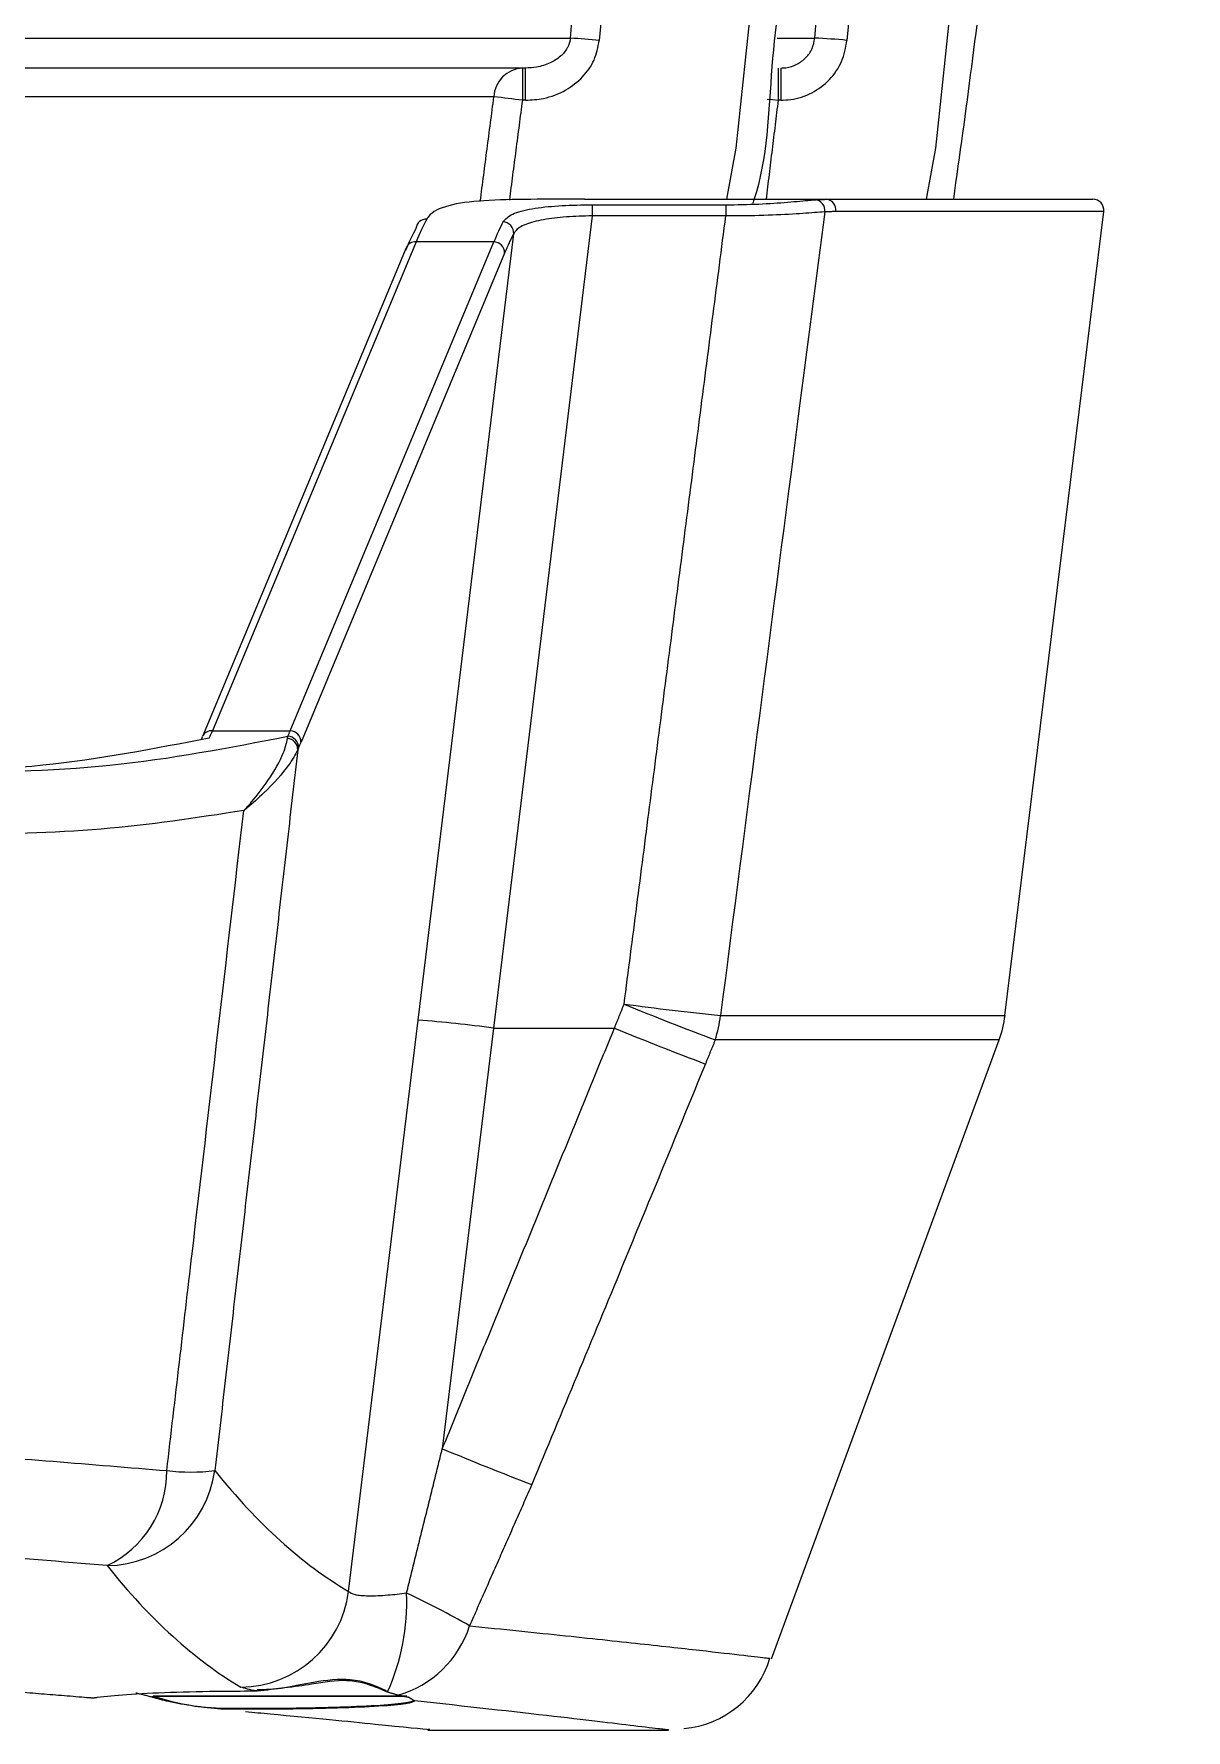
# Model space of a CAD drawing. Extents: x 11 to 120, y 2 to 94.
# Drawn here: x 56.612 to 57.665, y 1.603 to 3.154 of the extents above; entities that cross this region are included whole.
import ezdxf

# ---------------------------------------------------------------- set-up
doc = ezdxf.new("R2010")
doc.units = 0
doc.header["$MEASUREMENT"] = 0
doc.linetypes.add('SLD-Solid', pattern=[0])
doc.layers.add('OBJECT', color=7, linetype='CONTINUOUS')

msp = doc.modelspace()

# ---------------------------------------------------------------- linework, layer by layer
at = {"layer": 'OBJECT', "color": 7, "linetype": 'SLD-Solid', "lineweight": 15}
for p, q in [((55.4151, 3.1499), (57.1024, 3.1499)), ((57.2913, 3.1499), (57.3259, 3.1499)), ((57.0613, 3.1225), (55.3466, 3.1225)), ((57.0584, 3.1225), (57.0584, 3.0931)), ((57.0613, 3.0931), (57.0613, 3.1225)), ((57.2923, 3.1225), (57.2923, 3.0931)), ((57.2948, 3.1225), (57.2948, 3.0931)), ((57.0324, 3.0962), (56.2688, 3.0962)), ((57.0613, 3.0931), (57.0584, 3.0931)), ((57.2948, 3.0931), (57.2923, 3.0931)), ((57.1153, 3.0025), (57.3361, 3.0025)), ((57.1223, 2.9974), (57.2445, 2.9974)), ((57.1223, 2.9974), (57.1223, 2.9874)), ((57.2445, 2.9974), (57.2445, 2.9874)), ((57.3166, 3.0025), (57.3451, 3.0025)), ((57.3361, 3.0025), (57.5802, 3.0025)), ((57.4591, 3.0025), (57.5097, 3.0025)), ((57.1223, 2.9874), (57.032, 2.2445)), ((57.2445, 2.9874), (57.1223, 2.9874)), ((57.5901, 2.9913), (57.345, 2.9913)), ((57.4998, 2.256), (57.5901, 2.9913)), ((56.9612, 2.9636), (56.7751, 2.5165)), ((56.8461, 2.5165), (57.0323, 2.9636)), ((57.0323, 2.9636), (56.9612, 2.9636)), ((56.963, 2.2518), (57.0505, 2.971)), ((56.952, 2.9582), (56.7658, 2.5111)), ((57.0421, 2.9532), (56.856, 2.506)), ((56.7751, 2.5165), (56.8461, 2.5165)), ((56.8995, 1.7293), (56.963, 2.2518)), ((57.2396, 2.256), (57.4998, 2.256)), ((57.032, 2.2445), (56.9852, 1.8598)), ((57.032, 2.2445), (57.1426, 2.2445)), ((57.4944, 2.2337), (57.2348, 2.2337)), ((57.2862, 1.6677), (57.4944, 2.2337)), ((56.6694, 1.6325), (56.6695, 1.6325)), ((56.6695, 1.6325), (56.6698, 1.6326)), ((56.6696, 1.6326), (56.6698, 1.6326)), ((56.7199, 1.6326), (56.7198, 1.6326)), ((56.7199, 1.6326), (56.72, 1.6326)), ((56.7207, 1.6335), (56.9521, 1.6335)), ((56.9527, 1.6335), (56.7208, 1.6335)), ((56.9539, 1.6326), (56.954, 1.6326)), ((56.9721, 1.6025), (57.192, 1.6025))]:
    msp.add_line(p, q, dxfattribs=at)
at = {"layer": 'OBJECT', "color": 7, "linetype": 'SLD-Solid', "lineweight": 15, "flags": 128}
for points in [[(57.2455, 3.0025), (57.2541, 3.0491), (57.2626, 3.1296), (57.2795, 3.2904), (57.3126, 3.6081), (57.3508, 3.9788), (57.376, 4.2262), (57.3925, 4.3912), (57.4034, 4.5013), (57.4105, 4.5749), (57.4151, 4.6239), (57.4181, 4.6567), (57.42, 4.6785), (57.4213, 4.6931), (57.422, 4.7029), (57.4225, 4.7094), (57.4228, 4.7137), (57.423, 4.7167), (57.4231, 4.7186), (57.4231, 4.7199), (57.4231, 4.7208), (57.4231, 4.7214), (57.4231, 4.7217), (57.4231, 4.722), (57.4231, 4.7222), (57.4231, 4.7223), (57.4231, 4.7224), (57.423, 4.7224), (57.423, 4.7225), (57.423, 4.7225), (57.423, 4.7225), (57.423, 4.7225), (57.423, 4.7225), (57.423, 4.7225)], [(57.428, 3.0025), (57.4366, 3.0491), (57.445, 3.1296), (57.4619, 3.2904), (57.495, 3.6081), (57.5333, 3.9788), (57.5584, 4.2262), (57.575, 4.3912), (57.5858, 4.5013), (57.5929, 4.5749), (57.5976, 4.6239), (57.6006, 4.6567), (57.6025, 4.6785), (57.6037, 4.6931), (57.6045, 4.7029), (57.605, 4.7094), (57.6053, 4.7137), (57.6054, 4.7167), (57.6055, 4.7186), (57.6056, 4.7199), (57.6056, 4.7208), (57.6056, 4.7214), (57.6056, 4.7217), (57.6056, 4.722), (57.6055, 4.7222), (57.6055, 4.7223), (57.6055, 4.7224), (57.6055, 4.7224), (57.6055, 4.7225), (57.6055, 4.7225), (57.6055, 4.7225), (57.6054, 4.7225), (57.6054, 4.7225), (57.6054, 4.7225)], [(57.2824, 3.0942), (57.2871, 3.0937), (57.2923, 3.0931)], [(56.7652, 2.5087), (56.7655, 2.5102), (56.7658, 2.5111)]]:
    msp.add_lwpolyline(points, dxfattribs=at)
at = {"layer": 'OBJECT', "color": 7, "linetype": 'SLD-Solid', "lineweight": 15}
for centre, radius, start, end in [((57.0387, 2.1798), 0.9722, 84.6847, 86.2429), ((57.297, 2.5355), 0.6151, 84.5615, 87.3104), ((57.0601, 3.0948), 0.0278, 93.4847, 177.1677), ((56.9271, 2.1109), 0.9909, 82.3835, 83.9005), ((57.3252, 2.9923), 0.00985, 351.8397, 84.8762), ((57.3355, 2.9929), 0.00967, 350.6544, 86.2787), ((57.5802, 2.9925), 0.01, 353, 90), ((56.9704, 2.975), 0.00933, 86.5384, 174.4818), ((57.0403, 2.9716), 0.0102, 356.6195, 88.0996), ((56.9604, 2.9544), 0.00921, 84.7775, 155.6643), ((57.0319, 2.9534), 0.0102, 358.7677, 87.9095), ((56.7742, 2.5073), 0.00921, 84.7775, 155.6643), ((56.8457, 2.5062), 0.0102, 358.7677, 87.9095), ((56.8428, 2.4992), 0.0102, 359.3462, 85.2479), ((56.8435, 2.5012), 0.0102, 358.1906, 87.9347), ((57.5723, 5.4394), 3.2007, 262.4457, 264.0336), ((58.4019, 5.3208), 3.3004, 247.7371, 249.291), ((56.86, 0.9508), 1.3051, 82.4274, 85.4721), ((57.1296, 2.2679), 0.1106, 341.9536, 353.8113), ((57.4006, 2.2682), 0.1, 339.8, 353), ((58.3964, 5.3048), 3.3072, 247.7219, 249.2715), ((58.305, 5.0331), 3.4368, 247.4171, 248.8858), ((56.6377, 1.8392), 0.0955, 295.4103, 0.3891), ((56.6771, 1.8539), 0.101, 270.8676, 351.9948), ((56.7552, 2.0158), 0.1773, 262.8774, 277.1226), ((56.7999, 1.7422), 0.1004, 270.6214, 352.6578), ((56.7545, 1.7191), 0.1982, 335.6676, 2.5322), ((56.6207, 1.0203), 0.7815, 60.113, 64.8732), ((56.9193, 1.7264), 0.0952, 285.3477, 342.5386), ((57.1981, 1.694), 0.0904, 275.1359, 343.4201), ((56.7198, 1.6335), 0.000928, 274.9576, 1.4457), ((56.7199, 1.6335), 0.000935, 275.0958, 2.0619), ((56.9543, 1.6335), 0.000923, 250.2229, 279.1686), ((56.9544, 1.6335), 0.000925, 249.708, 279.086), ((56.96, 1.6303), 0.001, 210.2792, 270.0302)]:
    msp.add_arc(centre, radius, start, end, dxfattribs=at)
for centre, major_axis, ratio, start_param, end_param in [((56.9286, 2.5025), (0.0615, 0.4999), 0.118561, 0.285354, 0.411817), ((56.9997, 2.5025), (0.0615, 0.4999), 0.118561, 0.303558, 0.411817), ((56.9188, 2.5038), (0.0615, 0.4899), 0.120906, 0.285954, 0.412418), ((57.0095, 2.5013), (0.0615, 0.4899), 0.120906, 0.304159, 0.412418), ((56.809, 2.9775), (0.0641, 0.4999), 0.123247, 3.518726, 3.554624), ((56.8801, 2.9775), (0.0641, 0.4999), 0.123247, 3.527575, 3.554624), ((56.8899, 2.9763), (0.064, 0.5099), 0.120906, 3.526962, 3.554011), ((59.1744, 18.9673), (2.1692, 17.275), 0.120906, 3.025129, 3.089578), ((59.0759, 18.9795), (2.1689, 17.375), 0.120232, 3.024955, 3.089404)]:
    msp.add_ellipse(centre, major_axis=major_axis, ratio=ratio, start_param=start_param, end_param=end_param, dxfattribs=at)
for points, knots in [([(57.2699, 4.7225), (57.235, 4.3326), (57.1881, 3.8077), (57.1409, 3.2828), (57.1288, 3.1478)], [0, 0, 0, 0, 0.742768, 1, 1, 1, 1]), ([(57.483, 4.7225), (57.4329, 4.3125), (57.3779, 3.8615), (57.3167, 3.3698), (57.3026, 3.2466), (57.2837, 3.1246), (57.283, 3.0393), (57.2693, 2.9994), (57.269, 2.9986)], [0, 0, 0, 0, 0.713222, 0.784545, 0.855867, 0.927189, 0.998449, 1, 1, 1, 1]), ([(57.6654, 4.7225), (57.6151, 4.3126), (57.5596, 3.8617), (57.4994, 3.3698), (57.4841, 3.2468), (57.4696, 3.1242), (57.4582, 3.0429), (57.4526, 3.0025)], [0, 0, 0, 0, 0.71491, 0.786401, 0.857893, 0.929384, 1, 1, 1, 1]), ([(57.1024, 3.1499), (57.1042, 3.1698), (57.1131, 3.2694), (57.1463, 3.6388), (57.1775, 3.9883), (57.2016, 4.2581)], [0, 0, 0, 0, 0.053919, 0.269597, 1, 1, 1, 1]), ([(57.3259, 3.1499), (57.3276, 3.1698), (57.3362, 3.2695), (57.364, 3.5938), (57.3901, 3.8983), (57.4094, 4.123)], [0, 0, 0, 0, 0.061423, 0.307115, 1, 1, 1, 1]), ([(57.1024, 3.1499), (57.1019, 3.1472), (57.1012, 3.1441), (57.0982, 3.1384), (57.0932, 3.1325), (57.0834, 3.1265), (57.0724, 3.1231), (57.0646, 3.1227), (57.0613, 3.1225)], [0, 0, 0, 0, 0.146052, 0.170601, 0.352518, 0.560068, 0.807091, 1, 1, 1, 1]), ([(57.2948, 3.1225), (57.2964, 3.1226), (57.3014, 3.1228), (57.3096, 3.1255), (57.318, 3.1316), (57.324, 3.14), (57.3253, 3.1466), (57.3259, 3.1499)], [0, 0, 0, 0, 0.104475, 0.335959, 0.561004, 0.781448, 1, 1, 1, 1]), ([(57.0613, 3.0931), (57.0668, 3.0934), (57.0796, 3.0942), (57.098, 3.1013), (57.1139, 3.1136), (57.1252, 3.1294), (57.1276, 3.1417), (57.1288, 3.1478)], [0, 0, 0, 0, 0.173808, 0.403588, 0.609277, 0.804436, 1, 1, 1, 1]), ([(57.2948, 3.0931), (57.2978, 3.0932), (57.3076, 3.0936), (57.3237, 3.099), (57.3399, 3.1112), (57.3517, 3.1281), (57.3541, 3.1412), (57.3553, 3.1478)], [0, 0, 0, 0, 0.102078, 0.329728, 0.554104, 0.777027, 1, 1, 1, 1]), ([(57.1153, 3.0025), (57.0985, 3.0025), (57.065, 3.0026), (57.0213, 3.0017), (56.9886, 2.9975), (56.9749, 2.9905), (56.9715, 2.9852), (56.9709, 2.9843)], [0, 0, 0, 0, 0.235871, 0.47166, 0.709708, 0.951941, 1, 1, 1, 1]), ([(57.0406, 2.9818), (57.043, 2.9844), (57.0477, 2.9895), (57.0662, 2.9942), (57.0905, 2.9968), (57.1105, 2.9974), (57.121, 2.9974), (57.1223, 2.9974)], [0, 0, 0, 0, 0.247397, 0.49508, 0.735442, 0.96735, 1, 1, 1, 1]), ([(57.2445, 2.9974), (57.2546, 2.9976), (57.275, 2.9979), (57.3021, 2.9999), (57.3183, 3.0014), (57.3246, 3.002), (57.3261, 3.0021)], [0, 0, 0, 0, 0.301009, 0.601823, 0.907075, 1, 1, 1, 1]), ([(57.3065, 3.0025), (57.3066, 3.0025), (57.3067, 3.0025), (57.3077, 3.0025), (57.3081, 3.0025)], [0, 0, 0, 0, 0.617885, 1, 1, 1, 1]), ([(57.3451, 3.0025), (57.348, 3.0025), (57.3536, 3.0025), (57.3597, 3.0025), (57.3621, 3.0025), (57.3626, 3.0025)], [0, 0, 0, 0, 0.436722, 0.873503, 1, 1, 1, 1]), ([(57.1223, 2.9874), (57.1143, 2.9871), (57.0982, 2.9866), (57.0767, 2.9841), (57.0603, 2.9798), (57.0528, 2.975), (57.0509, 2.9717), (57.0505, 2.971)], [0, 0, 0, 0, 0.231454, 0.4628, 0.696832, 0.93503, 1, 1, 1, 1]), ([(57.335, 2.9909), (57.3269, 2.9287), (57.2952, 2.6837), (57.2633, 2.4387), (57.2396, 2.256)], [0, 0, 0, 0, 0.25403, 1, 1, 1, 1]), ([(57.335, 2.9909), (57.3289, 2.9905), (57.3167, 2.9896), (57.2876, 2.9878), (57.2623, 2.9872), (57.2477, 2.9873), (57.2445, 2.9874)], [0, 0, 0, 0, 0.302947, 0.605662, 0.913216, 1, 1, 1, 1]), ([(56.7721, 2.5098), (56.7218, 2.5), (56.6205, 2.4803), (56.5133, 2.4785), (56.4593, 2.4775)], [0, 0, 0, 0, 0.496643, 1, 1, 1, 1]), ([(56.5143, 2.4775), (56.5705, 2.4785), (56.6834, 2.4804), (56.7902, 2.501), (56.8439, 2.5114)], [0, 0, 0, 0, 0.497068, 1, 1, 1, 1]), ([(56.8036, 2.4434), (56.8037, 2.4435), (56.8045, 2.4444), (56.807, 2.447), (56.8149, 2.4561), (56.8281, 2.4733), (56.8402, 2.4946), (56.8427, 2.5051), (56.8436, 2.5093)], [0, 0, 0, 0, 0.003811, 0.036464, 0.111775, 0.383706, 0.753032, 1, 1, 1, 1]), ([(56.853, 2.499), (56.8506, 2.4946), (56.8446, 2.4834), (56.8268, 2.4635), (56.8111, 2.4495), (56.8047, 2.4442), (56.8037, 2.4435), (56.8036, 2.4434)], [0, 0, 0, 0, 0.291275, 0.731777, 0.961023, 0.995992, 1, 1, 1, 1]), ([(56.8036, 2.4434), (56.7605, 2.4368), (56.6739, 2.4235), (56.5831, 2.4221), (56.5375, 2.4214)], [0, 0, 0, 0, 0.497922, 1, 1, 1, 1]), ([(56.7332, 1.8398), (56.7409, 1.9059), (56.7644, 2.1071), (56.7879, 2.3083), (56.8036, 2.4434)], [0, 0, 0, 0, 0.328344, 1, 1, 1, 1]), ([(57.2258, 2.2117), (57.2005, 2.1501), (57.1479, 2.0217), (57.0947, 1.8936), (57.067, 1.827)], [0, 0, 0, 0, 0.480478, 1, 1, 1, 1]), ([(53.6408, 1.8398), (53.7052, 1.8452), (53.8344, 1.8558), (54.042, 1.8702), (54.2596, 1.8828), (54.4837, 1.8929), (54.7112, 1.9004), (54.9416, 1.905), (55.1766, 1.9067), (55.4104, 1.9053), (55.6401, 1.901), (55.8651, 1.8939), (56.088, 1.8841), (56.3091, 1.8716), (56.5264, 1.8569), (56.6641, 1.8455), (56.7332, 1.8398)], [0, 0, 0, 0, 0.069874, 0.140224, 0.21209, 0.284485, 0.354361, 0.42473, 0.496663, 0.569139, 0.63829, 0.70792, 0.779053, 0.850702, 0.925062, 1, 1, 1, 1]), ([(56.6787, 1.7529), (56.5946, 1.76), (56.4263, 1.7743), (56.1535, 1.7923), (55.8698, 1.8065), (55.5766, 1.8159), (55.2786, 1.8202), (54.9805, 1.8193), (54.6863, 1.8129), (54.3995, 1.8018), (54.1381, 1.7872), (53.9023, 1.7707), (53.7643, 1.7588), (53.6954, 1.7529)], [0, 0, 0, 0, 0.094108, 0.188508, 0.282606, 0.376776, 0.471253, 0.56542, 0.658464, 0.751806, 0.844857, 0.922428, 1, 1, 1, 1]), ([(56.8995, 1.7293), (56.901, 1.7283), (56.9039, 1.7261), (56.917, 1.7251), (56.9339, 1.7257), (56.9467, 1.7272), (56.9525, 1.7279)], [0, 0, 0, 0, 0.262327, 0.524834, 0.784589, 1, 1, 1, 1]), ([(57.0101, 1.6979), (57.0405, 1.6948), (57.1015, 1.6885), (57.1733, 1.6808), (57.2298, 1.6745), (57.2659, 1.6704), (57.2844, 1.6682), (57.2847, 1.6682), (57.2848, 1.6682)], [0, 0, 0, 0, 0.176776, 0.355029, 0.53797, 0.722538, 0.884241, 1, 1, 1, 1]), ([(56.9342, 1.6384), (56.924, 1.6429), (56.9057, 1.651), (56.8661, 1.6467), (56.8366, 1.6396), (56.8188, 1.6393), (56.816, 1.6392)], [0, 0, 0, 0, 0.35074, 0.624871, 0.939556, 1, 1, 1, 1]), ([(56.816, 1.6383), (56.8329, 1.6403), (56.862, 1.6437), (56.8986, 1.6504), (56.9213, 1.6434), (56.9316, 1.6389), (56.9351, 1.6374)], [0, 0, 0, 0, 0.356931, 0.612992, 0.87017, 1, 1, 1, 1]), ([(56.6696, 1.6326), (56.6777, 1.6335), (56.6939, 1.6353), (56.7354, 1.6372), (56.778, 1.6382), (56.8055, 1.6383), (56.816, 1.6383)], [0, 0, 0, 0, 0.276322, 0.552658, 0.828641, 1, 1, 1, 1]), ([(56.7827, 1.6216), (56.7661, 1.6234), (56.7435, 1.6258), (56.7248, 1.6312), (56.7199, 1.6326)], [0, 0, 0, 0, 0.736893, 1, 1, 1, 1]), ([(56.7208, 1.6335), (56.7349, 1.6295), (56.7543, 1.624), (56.7768, 1.6229), (56.7829, 1.6226)], [0, 0, 0, 0, 0.728741, 1, 1, 1, 1]), ([(56.96, 1.6293), (56.9584, 1.6283), (56.9551, 1.6265), (56.9292, 1.6242), (56.8909, 1.6225), (56.8431, 1.6216), (56.8054, 1.6215), (56.7857, 1.6216), (56.7827, 1.6216)], [0, 0, 0, 0, 0.19324, 0.386487, 0.579566, 0.772391, 0.965024, 1, 1, 1, 1]), ([(56.7829, 1.6226), (56.7998, 1.6226), (56.8335, 1.6224), (56.8822, 1.6233), (56.9224, 1.6248), (56.9499, 1.627), (56.9586, 1.629), (56.959, 1.6301), (56.959, 1.6303)], [0, 0, 0, 0, 0.192566, 0.385131, 0.577738, 0.770507, 0.963514, 1, 1, 1, 1]), ([(56.816, 1.6383), (56.816, 1.6383), (56.8082, 1.6393), (56.8046, 1.6406), (56.801, 1.6418)], [0, 0, 0, 0, 0.008018, 1, 1, 1, 1]), ([(57.1924, 1.6025), (57.1923, 1.6026), (57.1911, 1.6027), (57.1886, 1.603), (57.1861, 1.6033), (57.1593, 1.6065), (57.0968, 1.6141), (57.006, 1.6242), (56.96, 1.6293)], [0, 0, 0, 0, 0.010095, 0.094011, 0.176827, 0.354266, 0.6732, 1, 1, 1, 1]), ([(56.8052, 1.6195), (56.8128, 1.6188), (56.8634, 1.6141), (56.9303, 1.6074), (56.9778, 1.6026), (56.9734, 1.603), (56.9721, 1.6032)], [0, 0, 0, 0, 0.066387, 0.443635, 0.831887, 1, 1, 1, 1])]:
    msp.add_open_spline(points, degree=3, knots=knots, dxfattribs=at)
for points in [[(57.4904, 4.7225), (57.3553, 3.1478)], [(57.0199, 3.0006), (57.0324, 3.0962)], [(57.0584, 3.0931), (57.0465, 3.0018)], [(57.2923, 3.0931), (57.2813, 3.0025)], [(57.3261, 3.0021), (57.3361, 3.0025)], [(57.1515, 2.2665), (57.2445, 2.9874)], [(57.345, 2.9913), (57.335, 2.9909)], [(56.853, 2.499), (56.7772, 1.8398)], [(56.8436, 2.5093), (56.8439, 2.5114)], [(56.8537, 2.5009), (56.853, 2.499)], [(57.1426, 2.2445), (57.1515, 2.2665)], [(56.9852, 1.8598), (57.1426, 2.2445)], [(57.2348, 2.2337), (57.2258, 2.2117)], [(56.9525, 1.7279), (56.9852, 1.8598)], [(57.067, 1.827), (57.0101, 1.6979)], [(56.4974, 1.6456), (56.6659, 1.632)], [(56.6594, 1.6325), (56.6659, 1.632)], [(56.6659, 1.632), (56.6694, 1.6325)], [(56.6696, 1.6326), (56.6694, 1.6325)], [(56.7198, 1.6326), (56.705, 1.6364)], [(56.7208, 1.6335), (56.7207, 1.6335)], [(56.9351, 1.6374), (56.9445, 1.6347)], [(56.9445, 1.6347), (56.9544, 1.6326)], [(56.9545, 1.6325), (56.9544, 1.6326)], [(56.9545, 1.6325), (56.96, 1.6293)]]:
    msp.add_open_spline(points, degree=1, dxfattribs=at)

doc.saveas('drawing.dxf')
